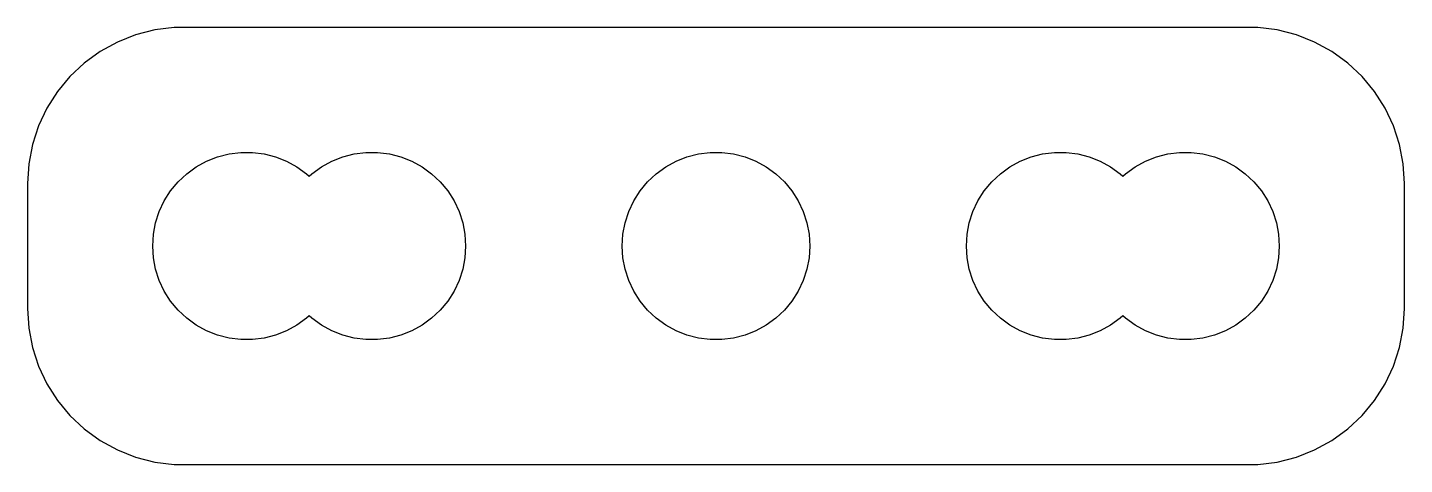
# Model space of a CAD drawing. Header units: metres. Extents: x -22 to 22, y 17 to 31.
import ezdxf

# ---------------------------------------------------------------- set-up
doc = ezdxf.new("R2010")
doc.units = ezdxf.units.M

msp = doc.modelspace()

# ---------------------------------------------------------------- linework, layer by layer
for p, q in [((-17.9369, 30.9114), (-18.5451, 30.7553)), ((-17.3139, 30.9901), (-17.9369, 30.9114)), ((17.3139, 30.9901), (-17.3139, 30.9901)), ((17.9369, 30.9114), (17.3139, 30.9901)), ((18.5451, 30.7553), (17.9369, 30.9114)), ((-19.1289, 30.5241), (-19.6791, 30.2216)), ((-18.5451, 30.7553), (-19.1289, 30.5241)), ((19.1289, 30.5241), (18.5451, 30.7553)), ((19.6791, 30.2216), (19.1289, 30.5241)), ((-19.6791, 30.2216), (-20.1871, 29.8526)), ((20.1871, 29.8526), (19.6791, 30.2216)), ((-20.1871, 29.8526), (-20.6448, 29.4227)), ((20.6448, 29.4227), (20.1871, 29.8526)), ((-20.6448, 29.4227), (-21.0451, 28.9389)), ((21.0451, 28.9389), (20.6448, 29.4227)), ((-21.0451, 28.9389), (-21.3815, 28.4088)), ((21.3815, 28.4088), (21.0451, 28.9389)), ((-21.3815, 28.4088), (-21.6489, 27.8406)), ((21.6489, 27.8406), (21.3815, 28.4088)), ((-21.6489, 27.8406), (-21.8429, 27.2434)), ((21.8429, 27.2434), (21.6489, 27.8406)), ((-21.8429, 27.2434), (-21.9606, 26.6267)), ((-16.2773, 26.7145), (-15.927, 26.8532)), ((-15.927, 26.8532), (-15.5621, 26.9469)), ((-15.5621, 26.9469), (-15.1884, 26.9941)), ((-15.1884, 26.9941), (-14.8116, 26.9941)), ((-14.8116, 26.9941), (-14.4379, 26.9469)), ((-14.4379, 26.9469), (-14.0729, 26.8532)), ((-14.0729, 26.8532), (-13.7227, 26.7145)), ((-12.2773, 26.7145), (-11.927, 26.8532)), ((-11.927, 26.8532), (-11.5621, 26.9469)), ((-11.5621, 26.9469), (-11.1884, 26.9941)), ((-11.1884, 26.9941), (-10.8116, 26.9941)), ((-10.8116, 26.9941), (-10.4379, 26.9469)), ((-10.4379, 26.9469), (-10.0729, 26.8532)), ((-10.0729, 26.8532), (-9.72266, 26.7145)), ((-1.27733, 26.7145), (-0.92705, 26.8532)), ((-0.92705, 26.8532), (-0.56213, 26.9469)), ((-0.56213, 26.9469), (-0.18837, 26.9941)), ((-0.18837, 26.9941), (0.18837, 26.9941)), ((0.18837, 26.9941), (0.56213, 26.9469)), ((0.56213, 26.9469), (0.92705, 26.8532)), ((0.92705, 26.8532), (1.27733, 26.7145)), ((9.72266, 26.7145), (10.0729, 26.8532)), ((10.0729, 26.8532), (10.4379, 26.9469)), ((10.4379, 26.9469), (10.8116, 26.9941)), ((10.8116, 26.9941), (11.1884, 26.9941)), ((11.1884, 26.9941), (11.5621, 26.9469)), ((11.5621, 26.9469), (11.927, 26.8532)), ((11.927, 26.8532), (12.2773, 26.7145)), ((13.7227, 26.7145), (14.0729, 26.8532)), ((14.0729, 26.8532), (14.4379, 26.9469)), ((14.4379, 26.9469), (14.8116, 26.9941)), ((14.8116, 26.9941), (15.1884, 26.9941)), ((15.1884, 26.9941), (15.5621, 26.9469)), ((15.5621, 26.9469), (15.927, 26.8532)), ((15.927, 26.8532), (16.2773, 26.7145)), ((21.9606, 26.6267), (21.8429, 27.2434)), ((-21.9606, 26.6267), (-22, 26)), ((-16.9123, 26.3115), (-16.6075, 26.533)), ((-16.6075, 26.533), (-16.2773, 26.7145)), ((-13.7227, 26.7145), (-13.3925, 26.533)), ((-13.3925, 26.533), (-13.0877, 26.3115)), ((-12.9123, 26.3115), (-12.6075, 26.533)), ((-12.6075, 26.533), (-12.2773, 26.7145)), ((-9.72266, 26.7145), (-9.39252, 26.533)), ((-9.39252, 26.533), (-9.08772, 26.3115)), ((-1.91226, 26.3115), (-1.60747, 26.533)), ((-1.60747, 26.533), (-1.27733, 26.7145)), ((1.27733, 26.7145), (1.60747, 26.533)), ((1.60747, 26.533), (1.91226, 26.3115)), ((9.08772, 26.3115), (9.39252, 26.533)), ((9.39252, 26.533), (9.72266, 26.7145)), ((12.2773, 26.7145), (12.6075, 26.533)), ((12.6075, 26.533), (12.9123, 26.3115)), ((13.0877, 26.3115), (13.3925, 26.533)), ((13.3925, 26.533), (13.7227, 26.7145)), ((16.2773, 26.7145), (16.6075, 26.533)), ((16.6075, 26.533), (16.9123, 26.3115)), ((22, 26), (21.9606, 26.6267)), ((-22, 26), (-22, 22)), ((-17.427, 25.7634), (-17.1869, 26.0536)), ((-17.1869, 26.0536), (-16.9123, 26.3115)), ((-13.0877, 26.3115), (-13, 26.2292)), ((-13, 26.2292), (-12.9123, 26.3115)), ((-9.08772, 26.3115), (-8.81308, 26.0536)), ((-8.81308, 26.0536), (-8.57294, 25.7634)), ((-2.42705, 25.7634), (-2.1869, 26.0536)), ((-2.1869, 26.0536), (-1.91226, 26.3115)), ((1.91226, 26.3115), (2.1869, 26.0536)), ((2.1869, 26.0536), (2.42705, 25.7634)), ((8.57294, 25.7634), (8.81308, 26.0536)), ((8.81308, 26.0536), (9.08772, 26.3115)), ((12.9123, 26.3115), (13, 26.2292)), ((13, 26.2292), (13.0877, 26.3115)), ((16.9123, 26.3115), (17.1869, 26.0536)), ((17.1869, 26.0536), (17.427, 25.7634)), ((22, 22), (22, 26)), ((-17.6289, 25.4453), (-17.427, 25.7634)), ((-8.57294, 25.7634), (-8.37108, 25.4453)), ((-2.62891, 25.4453), (-2.42705, 25.7634)), ((2.42705, 25.7634), (2.62891, 25.4453)), ((8.37108, 25.4453), (8.57294, 25.7634)), ((17.427, 25.7634), (17.6289, 25.4453)), ((-17.9057, 24.7461), (-17.7893, 25.1044)), ((-17.7893, 25.1044), (-17.6289, 25.4453)), ((-8.37108, 25.4453), (-8.21066, 25.1044)), ((-8.21066, 25.1044), (-8.09424, 24.7461)), ((-2.90575, 24.7461), (-2.78932, 25.1044)), ((-2.78932, 25.1044), (-2.62891, 25.4453)), ((2.62891, 25.4453), (2.78932, 25.1044)), ((2.78932, 25.1044), (2.90575, 24.7461)), ((8.09424, 24.7461), (8.21066, 25.1044)), ((8.21066, 25.1044), (8.37108, 25.4453)), ((17.6289, 25.4453), (17.7893, 25.1044)), ((17.7893, 25.1044), (17.9057, 24.7461)), ((-17.9763, 24.376), (-17.9057, 24.7461)), ((-8.09424, 24.7461), (-8.02365, 24.376)), ((-2.97633, 24.376), (-2.90575, 24.7461)), ((2.90575, 24.7461), (2.97633, 24.376)), ((8.02365, 24.376), (8.09424, 24.7461)), ((17.9057, 24.7461), (17.9763, 24.376)), ((-18, 24), (-17.9763, 24.376)), ((-8.02365, 24.376), (-8, 24)), ((-3, 24), (-2.97633, 24.376)), ((2.97633, 24.376), (3, 24)), ((8, 24), (8.02365, 24.376)), ((17.9763, 24.376), (18, 24)), ((-17.9763, 23.624), (-18, 24)), ((-8, 24), (-8.02365, 23.624)), ((-2.97633, 23.624), (-3, 24)), ((3, 24), (2.97633, 23.624)), ((8.02365, 23.624), (8, 24)), ((18, 24), (17.9763, 23.624)), ((-17.9057, 23.2539), (-17.9763, 23.624)), ((-8.02365, 23.624), (-8.09424, 23.2539)), ((-2.90575, 23.2539), (-2.97633, 23.624)), ((2.97633, 23.624), (2.90575, 23.2539)), ((8.09424, 23.2539), (8.02365, 23.624)), ((17.9763, 23.624), (17.9057, 23.2539)), ((-17.7893, 22.8956), (-17.9057, 23.2539)), ((-17.6289, 22.5547), (-17.7893, 22.8956)), ((-8.21066, 22.8956), (-8.37108, 22.5547)), ((-8.09424, 23.2539), (-8.21066, 22.8956)), ((-2.78932, 22.8956), (-2.90575, 23.2539)), ((-2.62891, 22.5547), (-2.78932, 22.8956)), ((2.78932, 22.8956), (2.62891, 22.5547)), ((2.90575, 23.2539), (2.78932, 22.8956)), ((8.21066, 22.8956), (8.09424, 23.2539)), ((8.37108, 22.5547), (8.21066, 22.8956)), ((17.7893, 22.8956), (17.6289, 22.5547)), ((17.9057, 23.2539), (17.7893, 22.8956)), ((-17.427, 22.2366), (-17.6289, 22.5547)), ((-8.37108, 22.5547), (-8.57294, 22.2366)), ((-2.42705, 22.2366), (-2.62891, 22.5547)), ((2.62891, 22.5547), (2.42705, 22.2366)), ((8.57294, 22.2366), (8.37108, 22.5547)), ((17.6289, 22.5547), (17.427, 22.2366)), ((-22, 22), (-21.9606, 21.3733)), ((-17.1869, 21.9464), (-17.427, 22.2366)), ((-8.57294, 22.2366), (-8.81308, 21.9464)), ((-2.1869, 21.9464), (-2.42705, 22.2366)), ((2.42705, 22.2366), (2.1869, 21.9464)), ((8.81308, 21.9464), (8.57294, 22.2366)), ((17.427, 22.2366), (17.1869, 21.9464)), ((21.9606, 21.3733), (22, 22)), ((-16.9123, 21.6885), (-17.1869, 21.9464)), ((-16.6075, 21.467), (-16.9123, 21.6885)), ((-13.0877, 21.6885), (-13.3925, 21.467)), ((-13, 21.7708), (-13.0877, 21.6885)), ((-12.9123, 21.6885), (-13, 21.7708)), ((-12.6075, 21.467), (-12.9123, 21.6885)), ((-9.08772, 21.6885), (-9.39252, 21.467)), ((-8.81308, 21.9464), (-9.08772, 21.6885)), ((-1.91226, 21.6885), (-2.1869, 21.9464)), ((-1.60747, 21.467), (-1.91226, 21.6885)), ((1.91226, 21.6885), (1.60747, 21.467)), ((2.1869, 21.9464), (1.91226, 21.6885)), ((9.08772, 21.6885), (8.81308, 21.9464)), ((9.39252, 21.467), (9.08772, 21.6885)), ((12.9123, 21.6885), (12.6075, 21.467)), ((13, 21.7708), (12.9123, 21.6885)), ((13.0877, 21.6885), (13, 21.7708)), ((13.3925, 21.467), (13.0877, 21.6885)), ((16.9123, 21.6885), (16.6075, 21.467)), ((17.1869, 21.9464), (16.9123, 21.6885)), ((-21.9606, 21.3733), (-21.8429, 20.7566)), ((-16.2773, 21.2855), (-16.6075, 21.467)), ((-15.927, 21.1468), (-16.2773, 21.2855)), ((-15.5621, 21.0531), (-15.927, 21.1468)), ((-14.0729, 21.1468), (-14.4379, 21.0531)), ((-13.7227, 21.2855), (-14.0729, 21.1468)), ((-13.3925, 21.467), (-13.7227, 21.2855)), ((-12.2773, 21.2855), (-12.6075, 21.467)), ((-11.927, 21.1468), (-12.2773, 21.2855)), ((-11.5621, 21.0531), (-11.927, 21.1468)), ((-10.0729, 21.1468), (-10.4379, 21.0531)), ((-9.72266, 21.2855), (-10.0729, 21.1468)), ((-9.39252, 21.467), (-9.72266, 21.2855)), ((-1.27733, 21.2855), (-1.60747, 21.467)), ((-0.92705, 21.1468), (-1.27733, 21.2855)), ((-0.56213, 21.0531), (-0.92705, 21.1468)), ((0.92705, 21.1468), (0.56213, 21.0531)), ((1.27733, 21.2855), (0.92705, 21.1468)), ((1.60747, 21.467), (1.27733, 21.2855)), ((9.72266, 21.2855), (9.39252, 21.467)), ((10.0729, 21.1468), (9.72266, 21.2855)), ((10.4379, 21.0531), (10.0729, 21.1468)), ((11.927, 21.1468), (11.5621, 21.0531)), ((12.2773, 21.2855), (11.927, 21.1468)), ((12.6075, 21.467), (12.2773, 21.2855)), ((13.7227, 21.2855), (13.3925, 21.467)), ((14.0729, 21.1468), (13.7227, 21.2855)), ((14.4379, 21.0531), (14.0729, 21.1468)), ((15.927, 21.1468), (15.5621, 21.0531)), ((16.2773, 21.2855), (15.927, 21.1468)), ((16.6075, 21.467), (16.2773, 21.2855)), ((21.8429, 20.7566), (21.9606, 21.3733)), ((-21.8429, 20.7566), (-21.6489, 20.1594)), ((-15.1884, 21.0059), (-15.5621, 21.0531)), ((-14.8116, 21.0059), (-15.1884, 21.0059)), ((-14.4379, 21.0531), (-14.8116, 21.0059)), ((-11.1884, 21.0059), (-11.5621, 21.0531)), ((-10.8116, 21.0059), (-11.1884, 21.0059)), ((-10.4379, 21.0531), (-10.8116, 21.0059)), ((-0.18837, 21.0059), (-0.56213, 21.0531)), ((0.18837, 21.0059), (-0.18837, 21.0059)), ((0.56213, 21.0531), (0.18837, 21.0059)), ((10.8116, 21.0059), (10.4379, 21.0531)), ((11.1884, 21.0059), (10.8116, 21.0059)), ((11.5621, 21.0531), (11.1884, 21.0059)), ((14.8116, 21.0059), (14.4379, 21.0531)), ((15.1884, 21.0059), (14.8116, 21.0059)), ((15.5621, 21.0531), (15.1884, 21.0059)), ((21.6489, 20.1594), (21.8429, 20.7566)), ((-21.6489, 20.1594), (-21.3815, 19.5912)), ((21.3815, 19.5912), (21.6489, 20.1594)), ((-21.3815, 19.5912), (-21.0451, 19.0611)), ((21.0451, 19.0611), (21.3815, 19.5912)), ((-21.0451, 19.0611), (-20.6448, 18.5773)), ((20.6448, 18.5773), (21.0451, 19.0611)), ((-20.6448, 18.5773), (-20.1871, 18.1474)), ((20.1871, 18.1474), (20.6448, 18.5773)), ((-20.1871, 18.1474), (-19.6791, 17.7784)), ((19.6791, 17.7784), (20.1871, 18.1474)), ((-19.6791, 17.7784), (-19.1289, 17.4759)), ((19.1289, 17.4759), (19.6791, 17.7784)), ((-19.1289, 17.4759), (-18.5451, 17.2447)), ((-18.5451, 17.2447), (-17.9369, 17.0886)), ((17.9369, 17.0886), (18.5451, 17.2447)), ((18.5451, 17.2447), (19.1289, 17.4759)), ((-17.9369, 17.0886), (-17.3139, 17.0099)), ((-17.3139, 17.0099), (17.3139, 17.0099)), ((17.3139, 17.0099), (17.9369, 17.0886))]:
    msp.add_line(p, q)

doc.saveas('drawing.dxf')
